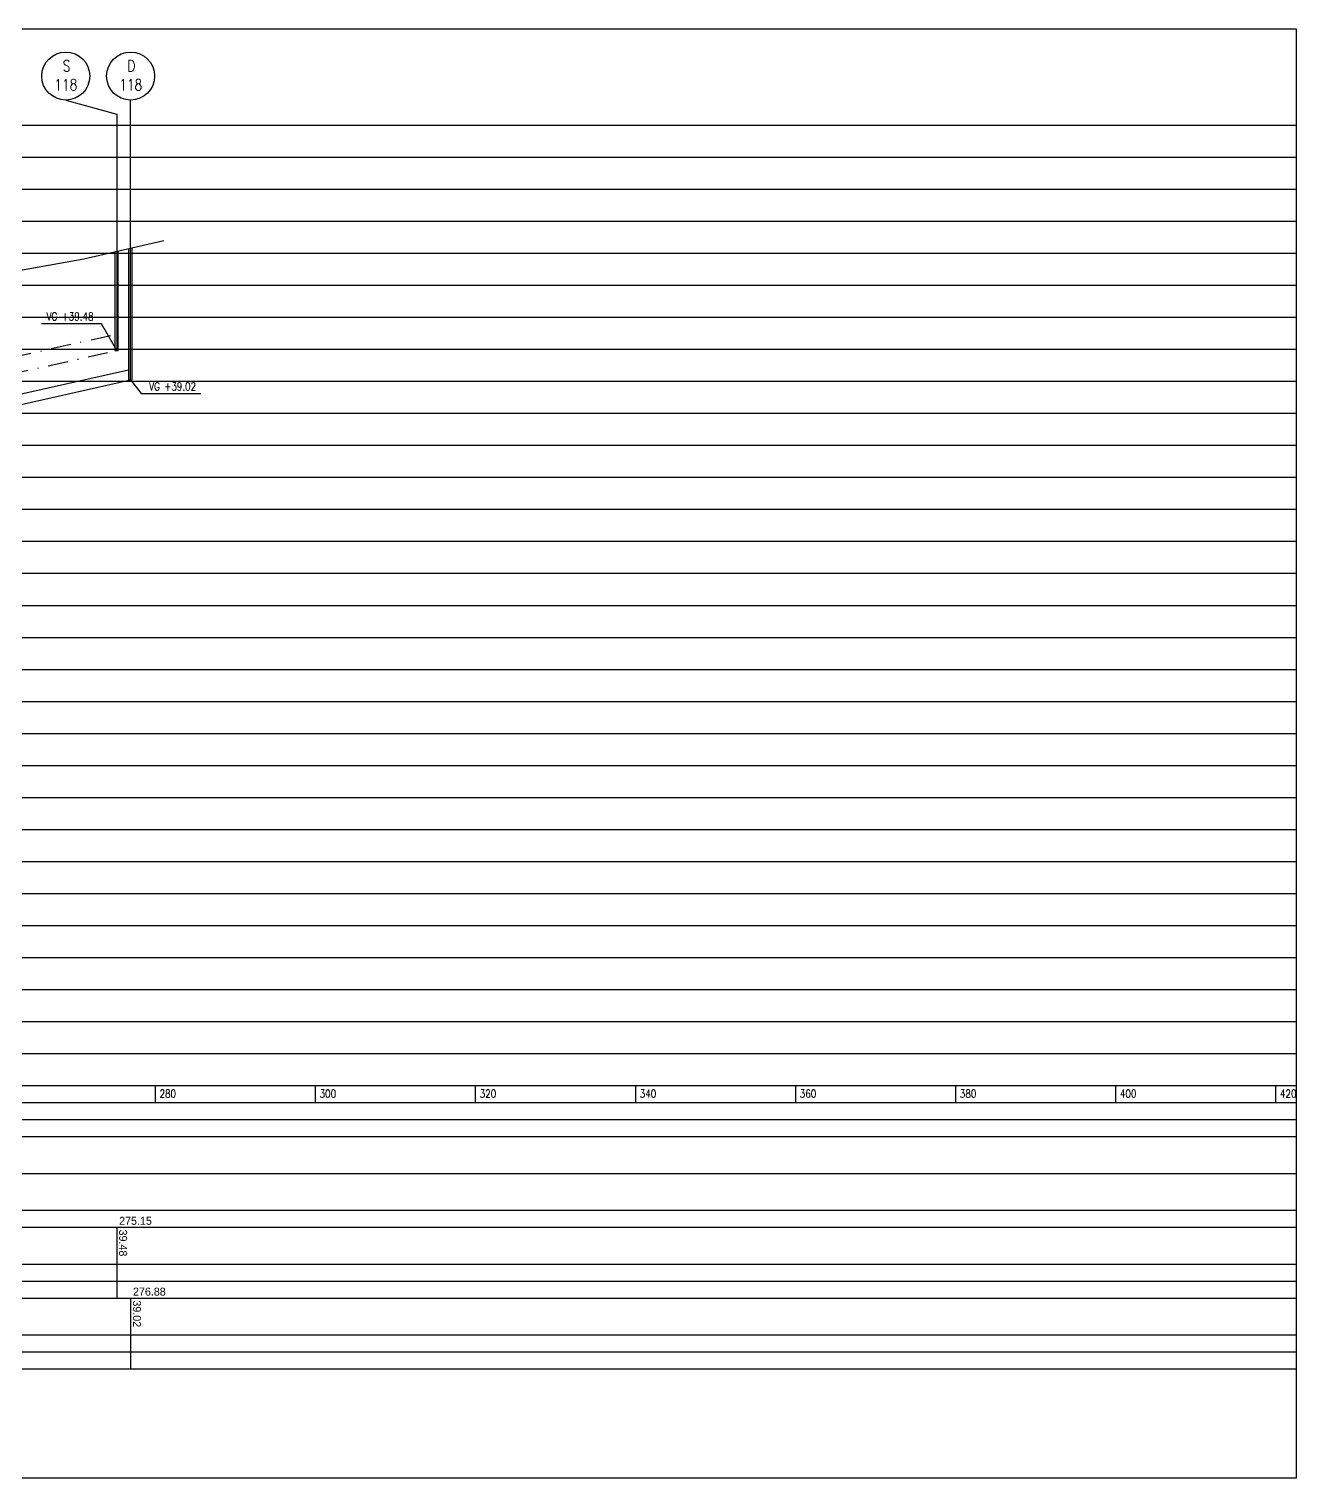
# Model space of a CAD drawing. Header units: metres. Extents: x 139929 to 143267, y 6401995 to 6404511.
# Drawn here: x 141258.4 to 141416.7, y 6404259.3 to 6404440.3 of the extents above; entities that cross this region are included whole.
import ezdxf
from ezdxf.enums import TextEntityAlignment as Align

# ---------------------------------------------------------------- set-up
doc = ezdxf.new("R2010")
doc.units = ezdxf.units.M
doc.linetypes.add('CENTERX2', pattern=[4, 2.5, -0.5, 0.5, -0.5])
doc.linetypes.add('DASHDOT', pattern=[1, 0.5, -0.25, 0, -0.25])
for name, color, linetype in [('M-BRUNNAR', 3, 'Continuous'), ('M-PROFILBLANKETT', 1, 'Continuous'), ('M-PROFILLINJE', 7, 'CENTERX2'), ('M-VA-D', 80, 'DASHDOT'), ('M-VA-S', 20, 'Continuous'), ('M-VA-TEXT', 1, 'Continuous')]:
    doc.layers.add(name, color=color, linetype=linetype)
doc.layers.add('M-RUTA-400', color=7, linetype='Continuous', plot=False)
doc.styles.add('M-modell-va$0$SIMPLEX8', font='simplex.shx', dxfattribs={"width": 0.8})
doc.styles.add('SIMPLEX8', font='simplex.shx', dxfattribs={"width": 0.8})
doc.dimstyles.new('M-400', dxfattribs={"dimtxt": 1, "dimasz": 0.6, "dimexe": 0.4, "dimexo": 0.4, "dimgap": 0.4, "dimtad": 1, "dimzin": 0, "dimdsep": 46, "dimtxsty": 'SIMPLEX8', "dimblk1": 'OBLIQUE', "dimblk2": 'OBLIQUE', "dimsah": 1, "dimcen": 1, "dimclrd": 256, "dimclre": 256, "dimclrt": 256, "dimadec": 0, "dimazin": 0, "dimtfac": 1, "dimtofl": 0, "dimtmove": 0, "dimatfit": 3, "dimldrblk": 'NONE', "dimfxl": 1, "dimtolj": 1, "dimtzin": 0, "dimarcsym": 0})

# ---------------------------------------------------------------- blocks, each defined once
blk = doc.blocks.new('M-modell-va$0$VA Littera')
blk.add_circle((0, 0), 1.5)
at = {"style": 'M-modell-va$0$SIMPLEX8', "width": 0.8}
for tag, p in [('D/S', (0.051, 0.289)), ('NR', (0.001, -0.891))]:
    blk.add_attdef(tag, text='', height=0.7, dxfattribs=at).set_placement(p, align=Align.CENTER)
at = {"style": 'M-modell-va$0$SIMPLEX8', "width": 0.8, "flags": 1}
for tag, p in [('LOCKNIVÅ', (1.783, 0.248)), ('VG-NIVÅ', (1.789, -0.674))]:
    blk.add_attdef(tag, p, '', height=0.5, dxfattribs=at)
blk = doc.blocks.new('_None')
blk = doc.blocks.new('_OBLIQUE')
at = {"color": 0, "linetype": 'ByBlock'}
blk.add_line((-0.5, -0.5), (0.5, 0.5), dxfattribs=at)

msp = doc.modelspace()

# ---------------------------------------------------------------- linework, layer by layer
at = {"layer": 'M-BRUNNAR'}
for p, q in [((141269.147, 6404400.16), (141269.147, 6404412.505)), ((141269.547, 6404400.16), (141269.547, 6404412.597)), ((141270.879, 6404396.48), (141270.879, 6404412.906)), ((141271.279, 6404396.48), (141271.279, 6404412.999)), ((141269.147, 6404400.16), (141269.547, 6404400.16)), ((141270.879, 6404396.48), (141271.279, 6404396.48))]:
    msp.add_line(p, q, dxfattribs=at)
at = {"layer": 'M-PROFILBLANKETT', "color": 3}
for p, q in [((140984.198, 6404428.32), (141416.707, 6404428.32)), ((140956.198, 6404304.07), (141416.707, 6404304.07)), ((140956.198, 6404297.345), (141416.707, 6404297.345)), ((140956.198, 6404290.62), (141416.707, 6404290.62)), ((140956.198, 6404281.77), (141416.707, 6404281.77))]:
    msp.add_line(p, q, dxfattribs=at)
at = {"layer": 'M-PROFILBLANKETT', "color": 13}
for p, q in [((140984.198, 6404424.32), (141416.707, 6404424.32)), ((140974.198, 6404420.32), (141416.707, 6404420.32)), ((140984.198, 6404416.32), (141416.707, 6404416.32)), ((140984.198, 6404412.32), (141416.707, 6404412.32)), ((140984.198, 6404408.32), (141416.707, 6404408.32)), ((140974.198, 6404404.32), (141416.707, 6404404.32)), ((140984.198, 6404400.32), (141416.707, 6404400.32)), ((140984.198, 6404396.32), (141416.707, 6404396.32)), ((140984.198, 6404392.32), (141416.707, 6404392.32)), ((140974.198, 6404388.32), (141416.707, 6404388.32)), ((140984.198, 6404384.32), (141416.707, 6404384.32)), ((140984.198, 6404380.32), (141416.707, 6404380.32)), ((140984.198, 6404376.32), (141416.707, 6404376.32)), ((140974.198, 6404372.32), (141416.707, 6404372.32)), ((140984.198, 6404368.32), (141416.707, 6404368.32)), ((140984.198, 6404364.32), (141416.707, 6404364.32)), ((140984.198, 6404360.32), (141416.707, 6404360.32)), ((140974.198, 6404356.32), (141416.707, 6404356.32)), ((140984.198, 6404352.32), (141416.707, 6404352.32)), ((140984.198, 6404348.32), (141416.707, 6404348.32)), ((140984.198, 6404344.32), (141416.707, 6404344.32)), ((140974.198, 6404340.32), (141416.707, 6404340.32)), ((140984.198, 6404336.32), (141416.707, 6404336.32)), ((140984.198, 6404332.32), (141416.707, 6404332.32)), ((140984.198, 6404328.32), (141416.707, 6404328.32)), ((140974.198, 6404324.32), (141416.707, 6404324.32)), ((140984.198, 6404320.32), (141416.707, 6404320.32)), ((140984.198, 6404316.32), (141416.707, 6404316.32)), ((140984.198, 6404312.32), (141416.707, 6404312.32))]:
    msp.add_line(p, q, dxfattribs=at)
at = {"layer": 'M-PROFILBLANKETT', "color": 7}
for p, q in [((140956.198, 6404308.32), (141416.707, 6404308.32)), ((140956.198, 6404272.92), (141416.707, 6404272.92))]:
    msp.add_line(p, q, dxfattribs=at)
at = {"layer": 'M-PROFILBLANKETT', "color": 4}
msp.add_line((140974.198, 6404308.32), (141416.707, 6404308.32), dxfattribs=at)
at = {"layer": 'M-PROFILBLANKETT', "color": 1}
for p, q in [((141274.198, 6404306.275), (141274.198, 6404308.32)), ((141294.198, 6404306.275), (141294.198, 6404308.32)), ((141314.198, 6404306.275), (141314.198, 6404308.32)), ((141334.198, 6404306.275), (141334.198, 6404308.32)), ((141354.198, 6404306.275), (141354.198, 6404308.32)), ((141374.198, 6404306.275), (141374.198, 6404308.32)), ((141394.198, 6404306.275), (141394.198, 6404308.32)), ((141414.198, 6404306.275), (141414.198, 6404308.32)), ((140956.198, 6404306.195), (141416.707, 6404306.195)), ((140962.698, 6404301.945), (141416.707, 6404301.945)), ((140962.698, 6404292.745), (141416.707, 6404292.745)), ((141269.347, 6404290.62), (141269.347, 6404281.77)), ((140962.698, 6404286.02), (141416.707, 6404286.02)), ((140962.698, 6404283.895), (141416.707, 6404283.895)), ((141271.079, 6404281.77), (141271.079, 6404272.92)), ((140962.698, 6404277.17), (141416.707, 6404277.17)), ((140962.698, 6404275.045), (141416.707, 6404275.045))]:
    msp.add_line(p, q, dxfattribs=at)
at = {"layer": 'M-PROFILLINJE', "color": 3, "linetype": 'Continuous'}
for p, q in [((141265.249, 6404411.6), (141275.249, 6404413.92)), ((141255.249, 6404409.84), (141265.249, 6404411.6))]:
    msp.add_line(p, q, dxfattribs=at)
at = {"layer": 'M-RUTA-400'}
msp.add_lwpolyline([(141186.452, 6404440.336), (141416.707, 6404440.336), (141416.707, 6404259.279), (141186.452, 6404259.279)], close=True, dxfattribs=at)
at = {"layer": 'M-VA-D', "ltscale": 5}
for p, q in [((141241.249, 6404395.971), (141269.147, 6404402.164)), ((141240.877, 6404393.84), (141269.347, 6404400.16))]:
    msp.add_line(p, q, dxfattribs=at)
at = {"layer": 'M-VA-S'}
for p, q in [((141241.315, 6404389.84), (141271.079, 6404396.48)), ((141241.877, 6404391.277), (141270.8, 6404397.729))]:
    msp.add_line(p, q, dxfattribs=at)
at = {"layer": 'M-VA-TEXT'}
for p, q in [((141262.982, 6404431.45), (141269.347, 6404429.682)), ((141271.086, 6404396.48), (141271.086, 6404431.45)), ((141269.347, 6404429.682), (141269.347, 6404400.16)), ((141271.079, 6404409.6), (141271.079, 6404429.706))]:
    msp.add_line(p, q, dxfattribs=at)

# ---------------------------------------------------------------- block references
at = {"layer": 'M-VA-TEXT', "xscale": 2, "yscale": 2}
for p, values in [((141262.982, 6404434.45), {'D/S': 'S', 'NR': '118'}), ((141271.086, 6404434.45), {'D/S': 'D', 'NR': '118'})]:
    msp.add_blockref('M-modell-va$0$VA Littera', p, dxfattribs=at).add_auto_attribs(values)

# ---------------------------------------------------------------- texts
at = {"layer": 'M-PROFILBLANKETT', "color": 1, "style": 'SIMPLEX8', "width": 0.8}
for s, p in [('280', (141274.703, 6404306.808)), ('300', (141294.703, 6404306.808)), ('320', (141314.703, 6404306.808)), ('340', (141334.703, 6404306.808)), ('360', (141354.703, 6404306.808)), ('380', (141374.703, 6404306.808)), ('400', (141394.703, 6404306.808)), ('420', (141414.703, 6404306.808))]:
    msp.add_text(s, height=1, dxfattribs=at).set_placement(p)
at = {"layer": 'M-PROFILBLANKETT', "color": 1}
for s, p in [('275.15', (141269.647, 6404290.92)), ('276.88', (141271.379, 6404282.07))]:
    msp.add_text(s, height=1, dxfattribs=at).set_placement(p)
for s, p in [('39.48', (141269.647, 6404290.32)), ('39.02', (141271.379, 6404281.47))]:
    msp.add_text(s, height=1, rotation=270, dxfattribs=at).set_placement(p)
at = {"layer": 'M-PROFILBLANKETT', "char_height": 1, "style": 'SIMPLEX8'}
for s, insert, attachment_point in [('VG +39.48', (141266.441, 6404403.914), 9), ('VG +39.02', (141273.4, 6404395.178), 7)]:
    msp.add_mtext(s, dxfattribs=dict(at, insert=insert, attachment_point=attachment_point))

# ---------------------------------------------------------------- leaders
at = {"layer": 'M-PROFILBLANKETT', "annotation_type": 0, "has_hookline": 1, "text_width": 6.476}
for points, hookline_direction in [([(141269.347, 6404400.16), (141267.441, 6404403.514), (141266.841, 6404403.514)], 1), ([(141271.079, 6404396.48), (141272.4, 6404394.778), (141273, 6404394.778)], 0)]:
    msp.add_leader(points, dimstyle='M-400', dxfattribs=dict(at, hookline_direction=hookline_direction))

doc.saveas('drawing.dxf')
